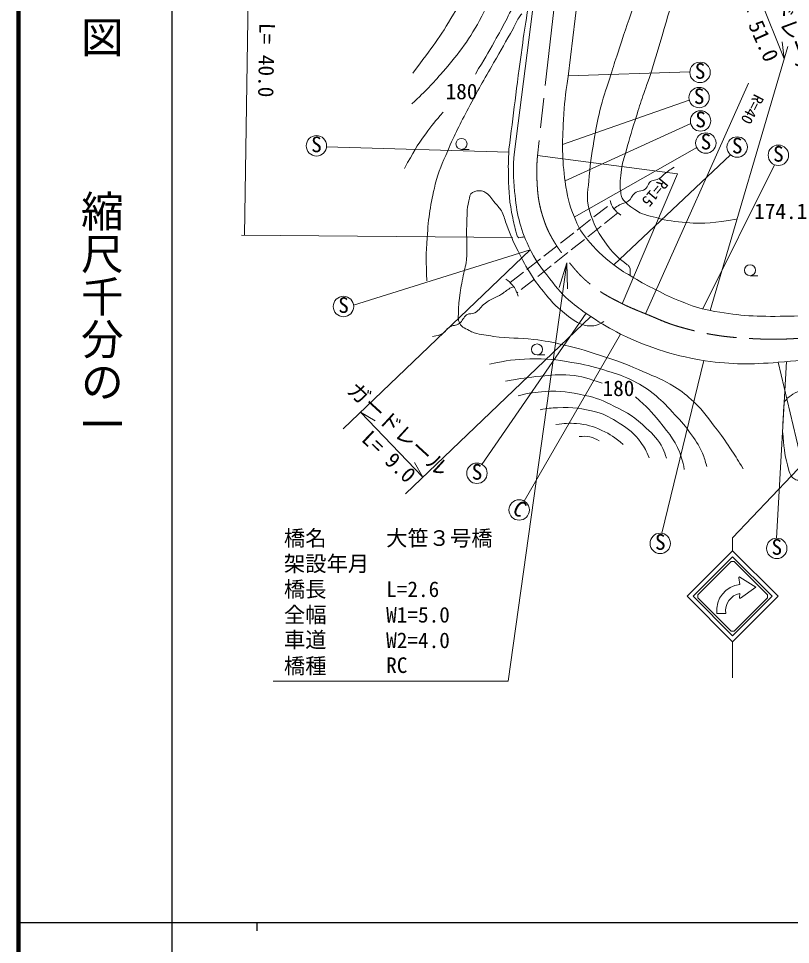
# Model space of a CAD drawing. Units: millimetres, scale not verified. Extents: x 40000 to 680000, y 20000 to 380000.
# Drawn here: x 40000 to 130650, y 202409 to 311120 of the extents above; entities that cross this region are included whole.
import ezdxf
from ezdxf.enums import TextEntityAlignment as Align

# ---------------------------------------------------------------- set-up
doc = ezdxf.new("R2010")
doc.units = ezdxf.units.MM
doc.header["$LTSCALE"] = 1000
doc.linetypes.add('CHAIN', pattern=[18.5, 12, -1.5, 3.5, -1.5])
doc.linetypes.add('USER1', pattern=[2.5, 2, -0.5])
for name, color, linetype, lineweight in [('M-BGD', 7, 'Continuous', 13), ('M-BMK', 7, 'CHAIN', 13), ('M-STR-HTXT', 7, 'Continuous', 13), ('M-TTL', 2, 'Continuous', 140), ('M-TTL-BAND', 7, 'Continuous', 25), ('M-TTL-TXT', 7, 'Continuous', 13)]:
    doc.layers.add(name, color=color, linetype=linetype, lineweight=lineweight)
doc.styles.add('@ＭＳ ゴシック', font='')
doc.styles.add('ＭＳ ゴシック', font='')
doc.styles.get('@ＭＳ ゴシック').set_extended_font_data('@MS Gothic')
doc.styles.get('ＭＳ ゴシック').set_extended_font_data('MS Gothic')

# ---------------------------------------------------------------- blocks, each defined once
blk = doc.blocks.new('open_arrow')
at = {"color": 0, "linetype": 'Continuous', "lineweight": -2}
blk.add_lwpolyline([(7.5, 1.25), (0, 0), (7.5, -1.25)], dxfattribs=at)

msp = doc.modelspace()

# ---------------------------------------------------------------- linework, layer by layer
at = {"layer": 'M-BGD'}
for p, q in [((100795, 315479), (98228, 295484)), ((118829, 304858), (104536, 304398)), ((118760, 301528), (103886, 296341)), ((118930, 298789), (104180, 292055)), ((76178, 296055), (97575, 295427)), ((119641, 295962), (105265, 287809)), ((123599, 295131), (109913, 282197)), ((128778, 293953), (120377, 277032)), ((79346, 277478), (100073, 283979)), ((97885, 279523), (98155, 279629)), ((94425, 258775), (106653, 276509)), ((99378, 254470), (110700, 274071)), ((123853, 250154), (146971, 274530)), ((115538, 250684), (120480, 270953)), ((129013, 250115), (130170, 270841)), ((123853, 248629), (123853, 250154)), ((123674, 247381), (119754, 243461)), ((124586, 245472), (124720, 244690)), ((124697, 245545), (126572, 244345)), ((124659, 243139), (124720, 243620)), ((124773, 243071), (126572, 244345)), ((118507, 243283), (123853, 237937)), ((119220, 243283), (123853, 238650)), ((121994, 241284), (123062, 241284)), ((123853, 237937), (123853, 233721))]:
    msp.add_line(p, q, dxfattribs=at)
at = {"layer": 'M-BGD', "color": 1}
for p, q in [((92019, 295755), (92926, 295755)), ((125902, 280920), (126809, 280920)), ((100891, 271619), (101798, 271619))]:
    msp.add_line(p, q, dxfattribs=at)
at = {"layer": 'M-BGD', "linetype": 'USER1'}
for p, q in [((97737, 280118), (109587, 289402)), ((110394, 288295), (98525, 278891))]:
    msp.add_line(p, q, dxfattribs=at)
at = {"layer": 'M-BGD'}
for points in [[(107149, 331737), (107164, 329034), (106922, 324671), (106599, 320876), (106203, 317965), (104526, 304312)], [(123853, 237937), (129198, 243283), (123853, 248629), (118507, 243283)], [(123853, 238650), (128486, 243283), (123853, 247916), (119220, 243283)], [(119754, 243461), (119754, 243105), (123674, 239185), (124031, 239185), (127951, 243105), (127951, 243461), (124031, 247381), (123674, 247381)]]:
    msp.add_lwpolyline(points, dxfattribs=at)
at = {"layer": 'M-BGD', "color": 1}
for centre, radius in [((120028, 304799), 1200), ((119919, 301839), 1200), ((120090, 299097), 1200), ((74984, 296177), 1200), ((92019, 296403), 648), ((120713, 296500), 1200), ((124390, 296033), 1200), ((129225, 295067), 1200), ((125902, 281568), 648), ((78158, 277312), 1200), ((100891, 272267), 648), ((93831, 257732), 1200), ((98793, 253423), 1200), ((115356, 249498), 1200), ((129038, 248915), 1200)]:
    msp.add_circle(centre, radius, dxfattribs=at)
at = {"layer": 'M-BGD'}
for centre, radius, start, end in [((125082, 241606), 3105, 96.70317, 185.95551), ((124658, 245484), 72.5, 57.38076, 189.69095), ((125082, 241606), 2046, 100.20397, 189.06004), ((124731, 243130), 72.5, 172.87498, 305.31121)]:
    msp.add_arc(centre, radius, start, end, dxfattribs=at)
for points, knots in [([(95817, 332181), (95713, 331064), (95700, 330752), (95653, 329835), (95555, 327908), (95890, 326810), (95656, 324895), (95237, 321464), (94720, 319559), (93607, 316287), (92940, 314326), (92133, 313408), (91082, 311623), (89419, 308798), (88675, 307893), (86317, 304714)], [0, 0, 0, 0, 1, 1, 1, 2, 2, 2, 3, 3, 3, 4, 4, 4, 5, 5, 5, 5]), ([(101385, 331953), (101412, 329738), (101403, 329127), (101344, 327316), (101260, 324735), (101082, 323295), (100856, 320721), (100673, 318640), (100545, 317476), (100274, 315404), (99881, 312391), (99546, 310720), (99125, 307712), (98474, 303064), (98090, 299643), (97596, 295794), (97596, 295794), (97596, 295794), (97596, 295794)], [0, 0, 0, 0, 1, 1, 1, 2, 2, 2, 3, 3, 3, 4, 4, 4, 5, 5, 5, 6, 6, 6, 6]), ([(119036, 331330), (118569, 329866), (118441, 329483), (118038, 328307), (117458, 326614), (117105, 325675), (116467, 324003), (115800, 322255), (115340, 321309), (114685, 319557), (114366, 318701), (114196, 318218), (113896, 317355), (112499, 313336), (111676, 311098), (110357, 307052), (110034, 306061), (109859, 305503), (109547, 304508), (109089, 303049), (108750, 302254), (108384, 300769), (108061, 299458), (107912, 298715), (107688, 297383), (107374, 295521), (107131, 294480), (107023, 292595), (106936, 291071), (106596, 290152), (107023, 288685), (107556, 286853), (108089, 285852), (109251, 284339), (109984, 283384), (110513, 282925), (111489, 282220), (111489, 282220), (111489, 282220), (111489, 282220), (111489, 282220), (111489, 282220), (111489, 282220), (111489, 282220), (111489, 282220), (111489, 282220)], [0, 0, 0, 0, 1, 1, 1, 2, 2, 2, 3, 3, 3, 4, 4, 4, 5, 5, 5, 6, 6, 6, 7, 7, 7, 8, 8, 8, 9, 9, 9, 10, 10, 10, 11, 11, 11, 12, 12, 12, 13, 13, 13, 14, 14, 14, 15, 15, 15, 15]), ([(97768, 320442), (97624, 320186), (97592, 320098), (97486, 319874), (96815, 318452), (96853, 317498), (96297, 316027), (95607, 314199), (95339, 313114), (94414, 311393), (92941, 308652), (91876, 307223), (89838, 304872), (88499, 303329), (87977, 302773), (86203, 301112)], [0, 0, 0, 0, 1, 1, 1, 2, 2, 2, 3, 3, 3, 4, 4, 4, 5, 5, 5, 5]), ([(98661, 313655), (97366, 311128), (97030, 310447), (95898, 308438), (95046, 306927), (94759, 306435), (93655, 304606)], [0, 0, 0, 0, 1, 1, 1, 2, 2, 2, 2]), ([(99108, 311666), (98937, 311462), (98891, 311392), (98762, 311209), (98433, 310742), (98348, 310420), (98070, 309921), (97194, 308352), (96678, 307488), (95795, 305923), (94628, 303853), (93936, 302714), (92839, 300607), (91833, 298676), (91248, 297600), (90400, 295594), (89762, 294085), (89324, 293254), (88939, 291661), (88356, 289248), (88149, 287855), (87983, 285378), (87852, 283403), (87853, 282674), (87941, 280312)], [0, 0, 0, 0, 1, 1, 1, 2, 2, 2, 3, 3, 3, 4, 4, 4, 5, 5, 5, 6, 6, 6, 7, 7, 7, 8, 8, 8, 8]), ([(114255, 304674), (113327, 302023), (113069, 301322), (112397, 299145), (111918, 297594), (111647, 296725), (111229, 295157), (111048, 294480), (110871, 294110), (110808, 293412), (110714, 292375), (110550, 291776), (110715, 290748), (110760, 290463), (110742, 290273), (110902, 290032), (111329, 289387), (111722, 289131), (112356, 288687), (113217, 288082), (113868, 288035), (114879, 287742), (116233, 287349), (117037, 287283), (118442, 287160), (120714, 286962), (121635, 287178), (124268, 287544)], [0, 0, 0, 0, 1, 1, 1, 2, 2, 2, 3, 3, 3, 4, 4, 4, 5, 5, 5, 6, 6, 6, 7, 7, 7, 8, 8, 8, 9, 9, 9, 9]), ([(104526, 304312), (104180, 301951), (104111, 301231), (103999, 299244), (103839, 296391), (103800, 294761), (104197, 291932), (104429, 290277), (104647, 289340), (105273, 287790), (105692, 286751), (105977, 286159), (106695, 285299), (107812, 283962), (108527, 283268), (109905, 282204), (110773, 281533), (111317, 281233), (112262, 280674), (113253, 280088), (113820, 279780), (114848, 279262), (116001, 278681), (116651, 278360), (117850, 277881), (119122, 277372), (119859, 277115), (121204, 276852), (124377, 276233), (126218, 276129), (129451, 276157), (132681, 276184), (133916, 276383), (137678, 276990)], [0, 0, 0, 0, 1, 1, 1, 2, 2, 2, 3, 3, 3, 4, 4, 4, 5, 5, 5, 6, 6, 6, 7, 7, 7, 8, 8, 8, 9, 9, 9, 10, 10, 10, 11, 11, 11, 11]), ([(89882, 300140), (88865, 298984), (88576, 298619), (87815, 297585), (86713, 296086), (86409, 295477), (85317, 293530)], [0, 0, 0, 0, 1, 1, 1, 2, 2, 2, 2]), ([(97596, 295794), (97508, 294284), (97505, 293832), (97534, 292574), (97578, 290670), (97637, 289587), (98033, 287724), (98219, 286848), (98284, 286525), (98593, 285502)], [0, 0, 0, 0, 1, 1, 1, 2, 2, 2, 3, 3, 3, 3]), ([(98228, 295484), (98077, 293365), (98083, 292620), (98257, 290797), (98506, 288202), (98835, 286706), (99909, 284330), (100638, 282716), (101335, 281956), (102404, 280544), (103304, 279354), (103858, 278700), (105002, 277742), (105819, 277058), (106157, 276815), (107218, 276151)], [0, 0, 0, 0, 1, 1, 1, 2, 2, 2, 3, 3, 3, 4, 4, 4, 5, 5, 5, 5]), ([(109912, 288790), (110201, 289019), (110303, 289089), (110576, 289247), (110953, 289464), (111245, 289428), (111604, 289673), (111995, 289939), (112006, 290309), (112373, 290607), (112820, 290970), (113329, 290779), (113723, 291199), (113922, 291411), (113886, 291634), (114076, 291854), (114421, 292250), (114886, 292076), (115312, 292383), (115534, 292543), (115623, 292675), (115831, 292851), (116259, 293211), (116440, 293308), (117005, 293671)], [0, 0, 0, 0, 1, 1, 1, 2, 2, 2, 3, 3, 3, 4, 4, 4, 5, 5, 5, 6, 6, 6, 7, 7, 7, 8, 8, 8, 8]), ([(108726, 275559), (108461, 275363), (108345, 275295), (108072, 275185), (107673, 275024), (107412, 275022), (106983, 275029), (106680, 275034), (106512, 275101), (106226, 275203), (105910, 275316), (105734, 275390), (105446, 275562), (104551, 276096), (104115, 276501), (103327, 277183), (102700, 277727), (102424, 278114), (101895, 278754), (101202, 279592), (100819, 280071), (100233, 280987), (99553, 282051), (99223, 282681), (98655, 283808), (98073, 284963), (97804, 285639), (97332, 286843), (97099, 287438), (97079, 287817), (96787, 288385), (96546, 288853), (96320, 289061), (95977, 289460), (95562, 289943), (95401, 290306), (94871, 290660), (94692, 290779), (94587, 290880), (94372, 290893), (93959, 290918), (93697, 290896), (93329, 290706), (92956, 290514), (93005, 290129), (92892, 289725), (92593, 288648), (92701, 287990), (92643, 286874), (92561, 285282), (92745, 284380), (92596, 282792), (92516, 281939), (92313, 281486), (92160, 280643), (91995, 279732), (91870, 279226), (91771, 278306), (91678, 277452), (91668, 277147), (91644, 276110)], [0, 0, 0, 0, 1, 1, 1, 2, 2, 2, 3, 3, 3, 4, 4, 4, 5, 5, 5, 6, 6, 6, 7, 7, 7, 8, 8, 8, 9, 9, 9, 10, 10, 10, 11, 11, 11, 12, 12, 12, 13, 13, 13, 14, 14, 14, 15, 15, 15, 16, 16, 16, 17, 17, 17, 18, 18, 18, 19, 19, 19, 20, 20, 20, 20]), ([(109475, 289756), (109608, 289317), (109669, 289125), (109912, 288790), (110166, 288438), (110345, 288321), (110742, 288052)], [0, 0, 0, 0, 1, 1, 1, 2, 2, 2, 2]), ([(111489, 282220), (111615, 282118), (111667, 282054), (111744, 281921), (111885, 281679), (111825, 281487), (111815, 281207), (111811, 281099), (111808, 281037), (111797, 280948)], [0, 0, 0, 0, 1, 1, 1, 2, 2, 2, 3, 3, 3, 3]), ([(97238, 280524), (97605, 280257), (97741, 280136), (98000, 279827), (98362, 279394), (98433, 279133), (98656, 278539)], [0, 0, 0, 0, 1, 1, 1, 2, 2, 2, 2]), ([(88632, 273805), (89174, 273890), (89438, 273911), (89859, 274183), (90195, 274400), (90262, 274675), (90599, 274890), (91008, 275150), (91368, 275037), (91763, 275317), (92186, 275616), (92194, 276034), (92620, 276329), (92945, 276554), (93253, 276391), (93601, 276578), (94155, 276876), (94277, 277298), (94785, 277669), (95491, 278185), (95984, 278322), (96732, 278775), (97192, 279053), (97384, 279331), (97885, 279523)], [0, 0, 0, 0, 1, 1, 1, 2, 2, 2, 3, 3, 3, 4, 4, 4, 5, 5, 5, 6, 6, 6, 7, 7, 7, 8, 8, 8, 8]), ([(125110, 258240), (124477, 259275), (124303, 259553), (123757, 260375), (123121, 261334), (122763, 261873), (122061, 262785), (121029, 264127), (120534, 264969), (119293, 266121), (118468, 266887), (117981, 267306), (117021, 267895), (115682, 268719), (114839, 269020), (113400, 269654), (111690, 270408), (110707, 270780), (108934, 271371), (106995, 272017), (105900, 272371), (103907, 272825), (102592, 273125), (101849, 273289), (100508, 273441), (98672, 273650), (97621, 273548), (95791, 273807), (94892, 273934), (94377, 273976), (93508, 274238), (93263, 274311), (93132, 274375), (92906, 274495), (92367, 274781), (91910, 274941), (91729, 275524), (91661, 275745), (91628, 275873), (91644, 276110)], [0, 0, 0, 0, 1, 1, 1, 2, 2, 2, 3, 3, 3, 4, 4, 4, 5, 5, 5, 6, 6, 6, 7, 7, 7, 8, 8, 8, 9, 9, 9, 10, 10, 10, 11, 11, 11, 12, 12, 12, 13, 13, 13, 13]), ([(110700, 274071), (112710, 273138), (113343, 272866), (115104, 272274), (117204, 271568), (118020, 271433), (120615, 270927)], [0, 0, 0, 0, 1, 1, 1, 2, 2, 2, 2]), ([(145370, 273948), (142563, 273060), (141713, 272844), (139330, 272287), (135441, 271378), (133200, 271087), (129220, 270761), (125869, 270486), (123951, 270509), (120615, 270927)], [0, 0, 0, 0, 1, 1, 1, 2, 2, 2, 3, 3, 3, 3]), ([(95312, 270546), (97460, 270971), (98189, 271109), (100058, 271158), (101991, 271209), (103083, 271063), (104991, 270753), (106473, 270513), (107294, 270297), (108730, 269860), (109973, 269482), (110692, 269304), (111860, 268735), (112956, 268200), (113551, 267838), (114518, 267094), (115492, 266346), (115947, 265814), (116789, 264920), (117617, 264041), (118100, 263555), (118796, 262569), (119447, 261645), (119877, 261145), (120301, 260097), (120544, 259500), (120633, 259257), (120810, 258529)], [0, 0, 0, 0, 1, 1, 1, 2, 2, 2, 3, 3, 3, 4, 4, 4, 5, 5, 5, 6, 6, 6, 7, 7, 7, 8, 8, 8, 9, 9, 9, 9]), ([(130221, 266495), (130643, 266827), (130801, 266922), (131197, 267155), (131974, 267611), (132505, 267668), (133347, 267986), (134791, 268530), (135641, 268729), (137055, 269346), (137690, 269624), (138008, 269861), (138644, 270136), (139201, 270376), (139491, 270598), (140088, 270707), (140547, 270791), (140827, 270875), (141282, 270769), (141521, 270714), (141654, 270650), (141850, 270502), (142012, 270379), (142121, 270303), (142196, 270114), (142315, 269812), (142298, 269591), (142196, 269283), (142085, 268949), (141983, 268774), (141799, 268475), (140952, 267102), (140373, 266400), (139403, 265110), (137674, 262808), (136718, 261503), (134839, 259322), (134168, 258543), (133886, 257991), (133052, 257390), (132830, 257230), (132699, 257134), (132439, 257051), (132195, 256973), (132054, 256925), (131799, 256912), (131601, 256902), (131479, 256901), (131294, 256974), (131083, 257059), (130945, 257120), (130816, 257307), (130602, 257618), (130529, 257829), (130428, 258193), (130032, 259629), (129911, 260469), (129793, 261955), (129776, 262177), (129746, 262397), (129711, 262612)], [0, 0, 0, 0, 1, 1, 1, 2, 2, 2, 3, 3, 3, 4, 4, 4, 5, 5, 5, 6, 6, 6, 7, 7, 7, 8, 8, 8, 9, 9, 9, 10, 10, 10, 11, 11, 11, 12, 12, 12, 13, 13, 13, 14, 14, 14, 15, 15, 15, 16, 16, 16, 17, 17, 17, 18, 18, 18, 19, 19, 19, 20, 20, 20, 20]), ([(97176, 268539), (99123, 268884), (99693, 269000), (101324, 269131), (102651, 269238), (103404, 269372), (104730, 269256), (106257, 269122), (106875, 268883), (108538, 268307)], [0, 0, 0, 0, 1, 1, 1, 2, 2, 2, 3, 3, 3, 3]), ([(98663, 266828), (100070, 267173), (100581, 267253), (101831, 267337), (103657, 267460), (104701, 267246), (106494, 266880), (107891, 266595), (108638, 266244), (109922, 265623), (111539, 264840), (112428, 264279), (113723, 263034), (114588, 262201), (115133, 261722), (115648, 260638), (115854, 260202), (115947, 260018), (116098, 259489)], [0, 0, 0, 0, 1, 1, 1, 2, 2, 2, 3, 3, 3, 4, 4, 4, 5, 5, 5, 6, 6, 6, 6]), ([(112468, 266686), (113826, 265466), (114271, 265024), (115251, 263805), (116483, 262274), (117311, 261391), (117861, 259504), (118011, 258988), (118094, 258770), (118172, 258164)], [0, 0, 0, 0, 1, 1, 1, 2, 2, 2, 3, 3, 3, 3]), ([(101266, 265181), (102174, 265363), (102496, 265380), (103291, 265430), (105105, 265545), (106149, 265328), (107913, 264890), (109017, 264616), (109563, 264211), (110530, 263613), (111662, 262913), (112314, 262440), (113075, 261349), (113534, 260690), (113712, 260380), (114054, 259541)], [0, 0, 0, 0, 1, 1, 1, 2, 2, 2, 3, 3, 3, 4, 4, 4, 5, 5, 5, 5]), ([(103100, 263450), (104173, 263603), (104583, 263635), (105531, 263561), (106725, 263466), (107401, 263262), (108494, 262771), (109567, 262289), (109975, 261963), (111014, 261123)], [0, 0, 0, 0, 1, 1, 1, 2, 2, 2, 3, 3, 3, 3]), ([(105842, 262030), (106386, 262084), (106618, 262111), (107096, 262003), (107553, 261899), (107745, 261790), (108196, 261525)], [0, 0, 0, 0, 1, 1, 1, 2, 2, 2, 2])]:
    msp.add_open_spline(points, degree=3, knots=knots, dxfattribs=at)
for points in [[(118677, 319579), (116466, 312126), (116466, 312126), (114255, 304674)], [(98593, 285502), (98650, 285441), (98694, 285420), (98768, 285384)], [(98768, 285384), (99108, 285439), (99148, 285445), (99417, 285489)], [(110700, 274071), (109299, 274811), (108728, 275091), (107218, 276151)], [(129905, 266078), (130063, 266287), (130063, 266287), (130221, 266495)], [(129711, 262612), (129808, 264345), (129808, 264345), (129905, 266078)], [(129905, 266078), (129905, 266078), (129905, 266078), (129905, 266078)]]:
    msp.add_open_spline(points, degree=3, dxfattribs=at)
at = {"layer": 'M-BMK'}
msp.add_line((103183, 315189), (100940, 294991), dxfattribs=at)
msp.add_open_spline([(100940, 294991), (100836, 293652), (100834, 293214), (100885, 292077), (100963, 290343), (101088, 289346), (101622, 287694), (101952, 286676), (102199, 286118), (102734, 285191), (103342, 284137), (103763, 283590), (104534, 282648), (105492, 281478), (106035, 280800), (107222, 279862), (108536, 278824), (109395, 278396), (110891, 277642), (111928, 277120), (112543, 276897), (113618, 276458), (115249, 275793), (116137, 275329), (117834, 274859), (120993, 273983), (122849, 273713), (126122, 273540), (129211, 273376), (130958, 273485), (134036, 273789)], degree=3, knots=[0, 0, 0, 0, 1, 1, 1, 2, 2, 2, 3, 3, 3, 4, 4, 4, 5, 5, 5, 6, 6, 6, 7, 7, 7, 8, 8, 8, 9, 9, 9, 10, 10, 10, 10], dxfattribs=at)
at = {"layer": 'M-STR-HTXT'}
for p, q in [((66547, 285676), (67297, 333311)), ((125785, 316724), (129896, 306381)), ((130325, 307839), (121204, 276852)), ((129896, 306381), (129663, 308365)), ((125713, 303525), (113618, 276458)), ((66187, 285679), (98003, 285414)), ((78105, 262953), (100086, 283953)), ((85447, 255329), (107218, 276151)), ((136781, 238555), (129220, 270761)), ((80167, 264923), (87466, 257260)), ((80167, 264923), (81874, 263881)), ((87466, 257260), (86509, 259014))]:
    msp.add_line(p, q, dxfattribs=at)
msp.add_lwpolyline([(100948, 295056), (117384, 292902), (110891, 277642)], dxfattribs=at)
at = {"layer": 'M-TTL'}
msp.add_line((40000, 380000), (40000, 20000), dxfattribs=at)
at = {"layer": 'M-TTL-BAND'}
for p, q in [((58000, 370000), (58000, 20000)), ((40000, 205000), (579000, 205000)), ((68000, 205000), (68000, 204000))]:
    msp.add_line(p, q, dxfattribs=at)
at = {"layer": 'M-TTL-TXT'}
msp.add_lwpolyline([(104388, 282430), (97497, 233308), (69918, 233308)], dxfattribs=at)

# ---------------------------------------------------------------- block references
at = {"layer": 'M-TTL-TXT', "xscale": 400, "yscale": 400, "rotation": 262}
msp.add_blockref('open_arrow', (104388, 282430), dxfattribs=at)

# ---------------------------------------------------------------- texts
at = {"layer": 'M-BGD', "color": 1, "style": 'ＭＳ ゴシック'}
for p in [(120037, 303497), (119928, 300537), (120099, 297795), (74993, 294875), (120722, 295198), (124399, 294731), (129233, 293765), (78167, 276010), (93840, 256430), (115365, 248196), (129046, 247613)]:
    msp.add_text('S', height=1833, dxfattribs=at).set_placement(p, align=Align.BOTTOM_CENTER)
at = {"layer": 'M-BGD', "style": 'ＭＳ ゴシック'}
for s, p in [('180', (90148, 301092)), ('174.1', (126382, 287022)), ('180', (108580, 266244))]:
    msp.add_text(s, height=1833, dxfattribs=at).set_placement(p, align=Align.BOTTOM_LEFT)
at = {"layer": 'M-BGD', "color": 1, "style": 'ＭＳ ゴシック'}
msp.add_text('C', height=1833, rotation=330, dxfattribs=at).set_placement((98134, 252300), align=Align.BOTTOM_CENTER)
at = {"layer": 'M-STR-HTXT', "style": 'ＭＳ ゴシック'}
for s, height, rotation, p in [('側 溝\u3000\u3000L= 40.0', 1833, 269.029, (67921, 321863)), ('ガードレール', 1833, 290.312, (126260, 317543)), ('L= 51.0', 1833, 293.888, (123631, 313600)), ('R=40', 1320, 242.719, (126066, 302536)), ('R=15', 1320, 229.994, (115081, 292726)), ('ガードレール', 1833, 317.58, (78076, 266894)), ('L= 9.0', 1833, 316.584, (79782, 261192))]:
    msp.add_text(s, height=height, rotation=rotation, dxfattribs=at).set_placement(p, align=Align.BOTTOM_LEFT)
for s, p in [('橋名', (71169, 248654)), ('大笹３号橋', (83169, 248654)), ('架設年月', (71169, 245654)), ('橋長', (71169, 242654)), ('L=2.6', (83169, 242654)), ('全幅', (71169, 239654)), ('W1=5.0', (83169, 239654)), ('車道', (71169, 236715)), ('W2=4.0', (83169, 236654)), ('橋種', (71169, 233654)), ('RC', (83169, 233734))]:
    msp.add_text(s, height=1833, dxfattribs=at).set_placement(p, align=Align.BOTTOM_LEFT)
at = {"layer": 'M-TTL-BAND', "style": '@ＭＳ ゴシック'}
for s, p in [('平\u3000\u3000面\u3000\u3000図', (49777, 306475)), ('縮尺千分の一', (49777, 261030))]:
    msp.add_text(s, height=3666, rotation=270, dxfattribs=at).set_placement(p, align=Align.MIDDLE_RIGHT)

doc.saveas('drawing.dxf')
